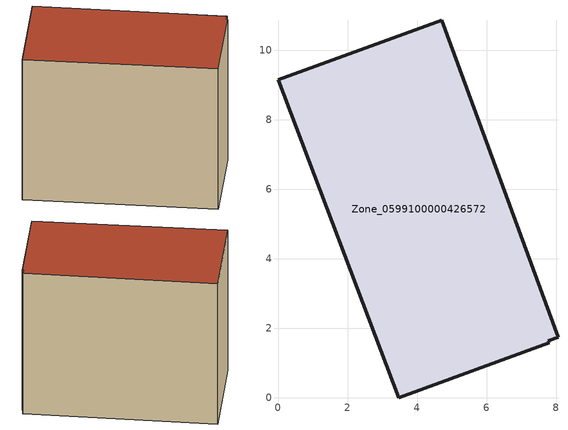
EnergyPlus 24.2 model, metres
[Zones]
Zone_0599100000426572
 floor ground (C_G): 0,9.15 4.71,10.87 8.05,1.74 7.78,1.65 7.8,1.58 3.47,0 z0
 wall outside (C_F): 4.71,10.87 0,9.15 3.47,0 7.8,1.58 7.78,1.65 8.05,1.74 4.71,10.87 z0:8.24
 roof outside (C_R): 3.47,0 7.8,1.58 7.78,1.65 8.05,1.74 4.71,10.87 0,9.15 z8.24
[BUILDING]
Pand.0599100000426572: North Axis=0; Terrain=City; Loads Convergence Tolerance Value=0.04; Temperature Convergence Tolerance Value=0.4; Solar Distribution=FullExterior; Maximum Number of Warmup Days=25; Minimum Number of Warmup Days=1
[Site:Location]
Rotterdam.The.Hague.AP_ZH_NLD Design_Conditions: Latitude=51.96; Longitude=4.45; Time Zone=1; Elevation=-4.5
[SITE:GROUNDTEMPERATURE:BUILDINGSURFACE]
18, 18, 18, 18, 18, 18, 18, 18, 18, 18, 18, 18
[MATERIAL] Thermal Absorptance=0.9; Solar Absorptance=0.7; Visible Absorptance=0.7
Name | Roughness | Thickness | Conductivity | Density | Specific Heat
G.TI.2006-2014 | MediumSmooth | 0.15 | 0.06 | 540 | 1210
F.TI.2006-2014 | Rough | 0.3 | 0.12 | 1920 | 840
R.TI.2006-2014 | MediumRough | 0.2 | 0.08 | 1500 | 1000
[CONSTRUCTION]
C_G: G.TI.2006-2014
C_F: F.TI.2006-2014
C_R: R.TI.2006-2014
[ZONE]
Zone_0599100000426572: Type=1; Multiplier=1; Ceiling Height=Autocalculate; Volume=Autocalculate; Floor Area=autocalculate; Part of Total Floor Area=Yes
[ZONEINFILTRATION:DESIGNFLOWRATE]
Infil_Zone_0599100000426572: Zone or ZoneList or Space or SpaceList=Zone_0599100000426572; Schedule=AlwaysOn; Design Flow Rate Calculation Method=Flow/Area; Flow Rate per Floor Area=0.0015; Constant Term Coefficient=1; Temperature Term Coefficient=0; Velocity Term Coefficient=0; Velocity Squared Term Coefficient=0
[HVACTEMPLATE:ZONE:IDEALLOADSAIRSYSTEM]
Zone_0599100000426572: Maximum Heating Supply Air Temperature=50; Minimum Cooling Supply Air Temperature=13; Maximum Heating Supply Air Humidity Ratio=0.0156; Minimum Cooling Supply Air Humidity Ratio=0.0077; Heating Limit=NoLimit; Cooling Limit=NoLimit; Dehumidification Control Type=ConstantSensibleHeatRatio; Cooling Sensible Heat Ratio=0.7; Dehumidification Setpoint=60; Humidification Control Type=None; Humidification Setpoint=30; Outdoor Air Method=None; Outdoor Air Flow Rate per Person=0.00944; Outdoor Air Flow Rate per Zone Floor Area=0; Outdoor Air Flow Rate per Zone=0; Demand Controlled Ventilation Type=None; Outdoor Air Economizer Type=NoEconomizer; Heat Recovery Type=None; Sensible Heat Recovery Effectiveness=0.7; Latent Heat Recovery Effectiveness=0.65
[ZONECONTROL:THERMOSTAT]
ThermostatControl_Zone_0599100000426572: Zone or ZoneList=Zone_0599100000426572; Control Type Schedule=DualSetpointControlType; Control 1=Thermostat_Zone_0599100000426572; Temperature Difference Between Cutout And Setpoint=0
[THERMOSTATSETPOINT:DUALSETPOINT]
Thermostat_Zone_0599100000426572: Heating Setpoint Temperature Schedule=HeatingSetpoint_Zone_0599100000426572; Cooling Setpoint Temperature Schedule=CoolingSetpoint_Zone_0599100000426572
[SCHEDULE:COMPACT]
HeatingSetpoint_Zone_0599100000426572: Through: 12/31, For: AllDays, Until: 24:00, 21
CoolingSetpoint_Zone_0599100000426572: Through: 12/31, For: AllDays, Until: 24:00, 24
DualSetpointControlType: Through: 12/31, For: AllDays, Until: 24:00, 4
AlwaysOn: Through: 12/31, For: AllDays, Until: 24:00, 1
